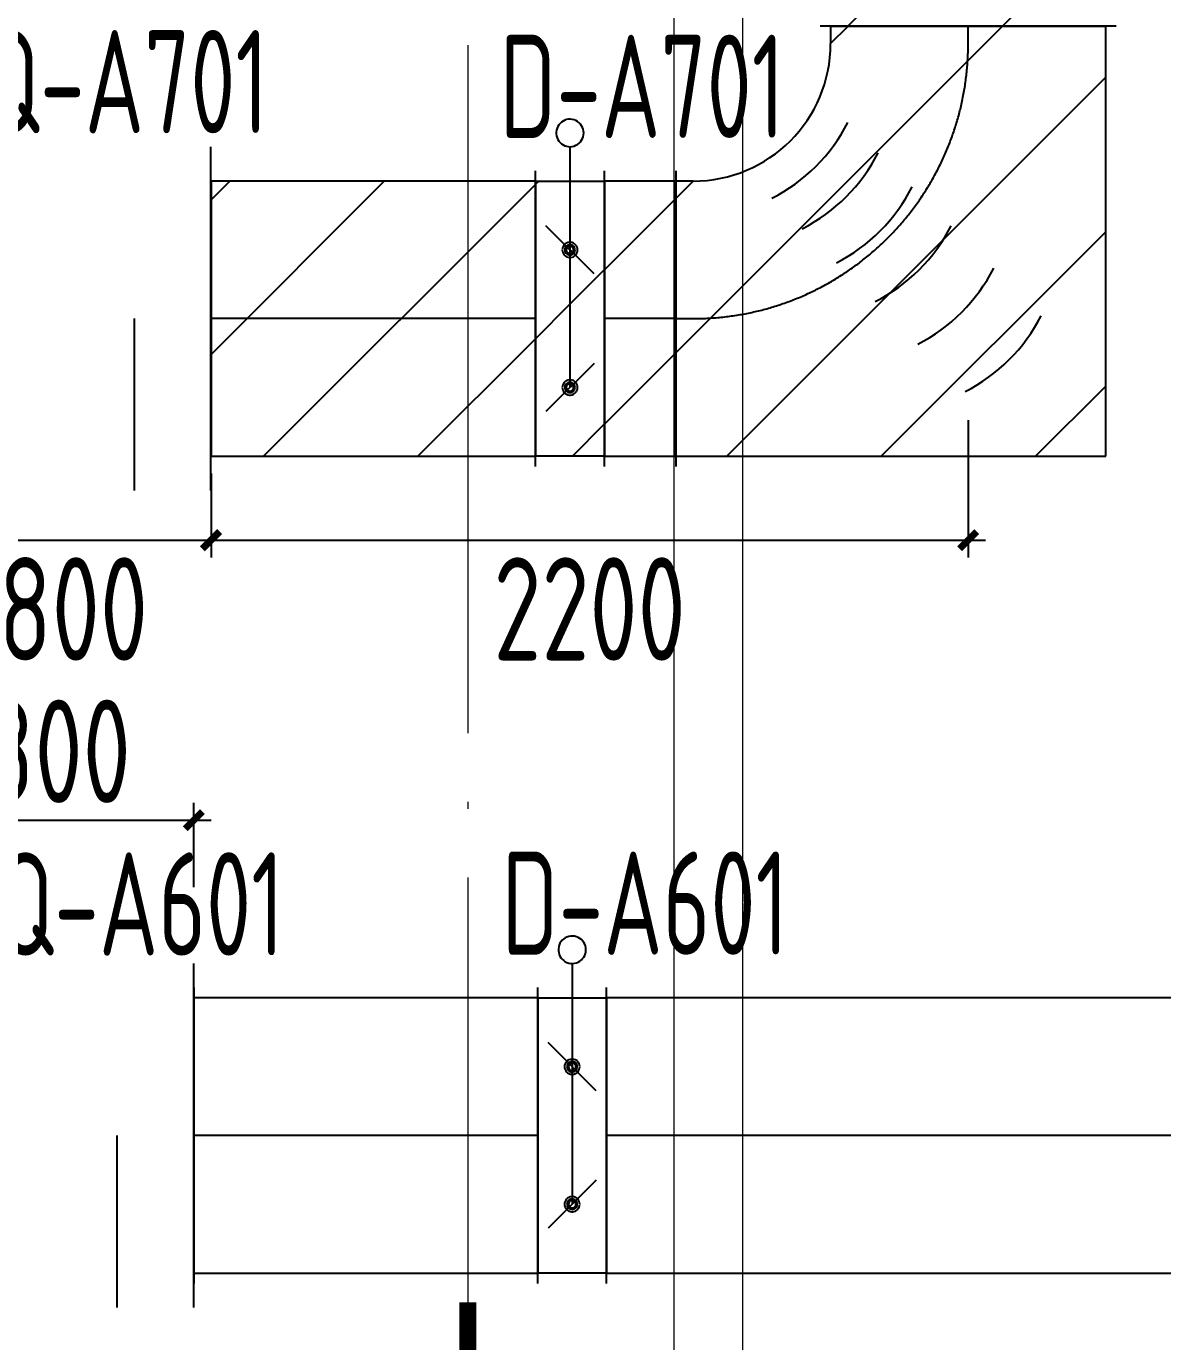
# Model space of a CAD drawing. Extents: x 13114849 to 13479250, y 160225 to 278773.
# Drawn here: x 13255114 to 13258418, y 198810 to 202635 of the extents above; entities that cross this region are included whole.
import ezdxf

# ---------------------------------------------------------------- set-up
doc = ezdxf.new("R2010")
doc.units = 0
doc.header["$LTSCALE"] = 1000
doc.header["$MEASUREMENT"] = 0
doc.linetypes.add('CENTER2', pattern=[28.575, 19.05, -3.175, 3.175, -3.175])
doc.linetypes.add('DOTE', pattern=[2.42, 2, -0.2, 0.02, -0.2])
for name, color, linetype in [('DIM_SYMB', 3, 'Continuous'), ('DUCT-X-S中心线', 5, 'CENTER2'), ('DUCT-X-S标注', 7, 'Continuous'), ('DUCT-X-S法兰', 4, 'Continuous'), ('DUCT-X-S管', 3, 'Continuous'), ('DUCT-X-S管端线', 4, 'Continuous'), ('DUCT-X-S阀门', 7, 'Continuous')]:
    doc.layers.add(name, color=color, linetype=linetype)
doc.layers.add('建筑底图', color=8, linetype='Continuous', lineweight=13)
doc.styles.add('67', font='gbenor.shx', dxfattribs={"width": 0.7, "bigfont": 'hztxt.shx'})
doc.styles.add('du', font='gbenor.shx', dxfattribs={"width": 0.8, "bigfont": 'hztxt.shx'})
doc.dimstyles.new('67', dxfattribs={"dimscale": 100, "dimtxt": 3, "dimasz": 0.5, "dimexe": 0.5, "dimexo": 2, "dimgap": 0.5, "dimtad": 2, "dimdec": 0, "dimrnd": 5, "dimzin": 0, "dimdsep": 46, "dimtxsty": 'du', "dimblk": 'ARCHTICK', "dimcen": 0, "dimdle": 0.5, "dimclrd": 256, "dimclre": 256, "dimclrt": 256, "dimazin": 0, "dimtfac": 1, "dimtdec": 0, "dimtix": 1, "dimtmove": 2, "dimatfit": 3, "dimfxl": 1, "dimtolj": 1, "dimtzin": 0, "dimlwd": -1, "dimlwe": -1, "dimarcsym": 0})

# ---------------------------------------------------------------- blocks, each defined once
blk = doc.blocks.new('_ArchTick')
at = {"color": 0, "linetype": 'ByBlock', "const_width": 0.4}
blk.add_lwpolyline([(-0.5, -0.5), (0.5, 0.5)], dxfattribs=at)
blk = doc.blocks.new('*D157')
at = {"layer": 'DUCT-X-S标注', "transparency": 16777216}
for p, q in [((13257852.4, 201489.6), (13257852.4, 201090.3)), ((13255650.6, 201334.6), (13255650.6, 201090.3)), ((13255600.6, 201140.3), (13257902.4, 201140.3))]:
    blk.add_line(p, q, dxfattribs=at)
at = {"layer": 'DUCT-X-S标注', "transparency": 16777216, "xscale": 50, "yscale": 50, "zscale": 50, "rotation": 180}
blk.add_blockref('_ArchTick', (13255650.6, 201140.3), dxfattribs=at)
at = {"layer": 'DUCT-X-S标注', "transparency": 16777216, "xscale": 50, "yscale": 50, "zscale": 50}
blk.add_blockref('_ArchTick', (13257852.4, 201140.3), dxfattribs=at)
at = {"layer": 'DUCT-X-S标注', "transparency": 16777216, "insert": (13256751.5, 200940.3), "char_height": 300, "attachment_point": 5, "style": 'du'}
blk.add_mtext('\\A1;2200', dxfattribs=at)
blk = doc.blocks.new('*D154')
at = {"layer": 'DUCT-X-S标注', "transparency": 16777216}
for p, q in [((13254800.3, 200131.6), (13254800.3, 200376.4)), ((13255600.6, 200131.6), (13255600.6, 200376.4)), ((13254750.3, 200326.4), (13255650.6, 200326.4))]:
    blk.add_line(p, q, dxfattribs=at)
at = {"layer": 'DUCT-X-S标注', "transparency": 16777216, "xscale": 50, "yscale": 50, "zscale": 50, "rotation": 180}
blk.add_blockref('_ArchTick', (13254800.3, 200326.4), dxfattribs=at)
at = {"layer": 'DUCT-X-S标注', "transparency": 16777216, "xscale": 50, "yscale": 50, "zscale": 50}
blk.add_blockref('_ArchTick', (13255600.6, 200326.4), dxfattribs=at)
at = {"layer": 'DUCT-X-S标注', "transparency": 16777216, "insert": (13255200.4, 200526.4), "char_height": 300, "attachment_point": 5, "style": 'du'}
blk.add_mtext('\\A1;800', dxfattribs=at)
blk = doc.blocks.new('*D132')
at = {"layer": 'DUCT-X-S标注', "transparency": 16777216}
for p, q in [((13254850.2, 201334.6), (13254850.2, 201090.3)), ((13255650.6, 201334.6), (13255650.6, 201090.3)), ((13254800.2, 201140.3), (13255700.6, 201140.3))]:
    blk.add_line(p, q, dxfattribs=at)
at = {"layer": 'DUCT-X-S标注', "transparency": 16777216, "xscale": 50, "yscale": 50, "zscale": 50, "rotation": 180}
blk.add_blockref('_ArchTick', (13254850.2, 201140.3), dxfattribs=at)
at = {"layer": 'DUCT-X-S标注', "transparency": 16777216, "xscale": 50, "yscale": 50, "zscale": 50}
blk.add_blockref('_ArchTick', (13255650.6, 201140.3), dxfattribs=at)
at = {"layer": 'DUCT-X-S标注', "transparency": 16777216, "insert": (13255250.4, 200940.3), "char_height": 300, "attachment_point": 5, "style": 'du'}
blk.add_mtext('\\A1;800', dxfattribs=at)

msp = doc.modelspace()

# ---------------------------------------------------------------- hatches: boundary and pattern name
at = {"layer": 'DUCT-X-S管'}
h = msp.add_hatch(dxfattribs=at)
h.set_pattern_fill('ANSI31', color=8, scale=200)
h.set_pattern_definition([(45, (0, 0), (-224.506403, 224.506403), [])])
h.paths.add_polyline_path([(13249447.6, 209819.5), (13249247.6, 209819.5), (13249247.6, 209019.5), (13249447.6, 209019.5)])
h.paths.add_polyline_path([(13251249.3, 209419.5), (13249447.8, 209419.5), (13249447.8, 209019.5), (13251249.3, 209019.5)])
h.paths.add_polyline_path([(13251249.3, 209819.5), (13249447.8, 209819.5), (13249447.8, 209419.5), (13251249.3, 209419.5)])
h.paths.add_polyline_path([(13251249.5, 209819.5), (13251249.5, 209419.5), (13252049.5, 209419.5)], flags=17)
h.paths.add_polyline_path([(13252049.5, 209419.5), (13251249.5, 209419.5), (13251249.5, 209019.5)])
h.paths.add_polyline_path([(13252049.5, 209819.5), (13251249.5, 209819.5), (13252049.5, 209419.5)], flags=17)
h.paths.add_polyline_path([(13252049.5, 209419.5), (13251249.5, 209019.5), (13252049.5, 209019.5)])
h.paths.add_polyline_path([(13249247.4, 209819.5), (13248747.4, 209819.5), (13248747.4, 209419.5), (13249247.4, 209419.5)])
h.paths.add_polyline_path([(13249247.4, 209419.5), (13248747.4, 209419.5), (13248747.4, 209019.5), (13249247.4, 209019.5)])
h.paths.add_polyline_path([(13249247.4, 208619.5), (13248747.4, 208619.5), (13248747.4, 208219.5), (13249247.4, 208219.5)])
h.paths.add_polyline_path([(13249247.4, 208219.5), (13248747.4, 208219.5), (13248747.4, 207819.5), (13249247.4, 207819.5)])
h.paths.add_polyline_path([(13251198.6, 208619.5), (13249447.8, 208619.5), (13249447.8, 208219.5), (13251198.6, 208219.5)])
h.paths.add_polyline_path([(13249447.6, 208619.5), (13249247.6, 208619.5), (13249247.6, 207819.5), (13249447.6, 207819.5)])
h.paths.add_polyline_path([(13251198.6, 208219.5), (13249447.8, 208219.5), (13249447.8, 207819.5), (13251198.6, 207819.5)])
h.paths.add_polyline_path([(13251198.8, 208619.5), (13251198.8, 208219.5), (13251998.8, 208219.5)])
h.paths.add_polyline_path([(13251998.8, 208219.5), (13251198.8, 208219.5), (13251198.8, 207819.5)], flags=17)
h.paths.add_polyline_path([(13251998.8, 208219.5), (13251198.8, 207819.5), (13251998.8, 207819.5)], flags=17)
h.paths.add_polyline_path([(13251998.8, 208619.5), (13251198.8, 208619.5), (13251998.8, 208219.5)])
h.paths.add_polyline_path([(13252850.3, 209419.5), (13252850.3, 209019.5), (13253650.3, 209019.5)], flags=17)
h.paths.add_polyline_path([(13253650.3, 209819.5), (13252850.3, 209819.5), (13252850.3, 209419.5)])
h.paths.add_polyline_path([(13253650.3, 209819.5), (13252850.3, 209419.5), (13253650.3, 209419.5)])
h.paths.add_polyline_path([(13253650.3, 209419.5), (13252850.3, 209419.5), (13253650.3, 209019.5)], flags=17)
h.paths.add_polyline_path([(13256072.3, 209419.5), (13253650.5, 209419.5), (13253650.5, 209019.5), (13256072.3, 209019.5)])
h.paths.add_polyline_path([(13256072.3, 209819.5), (13253650.5, 209819.5), (13253650.5, 209419.5), (13256072.3, 209419.5)])
h.paths.add_polyline_path([(13256072.3, 208619.5), (13253599.8, 208619.5), (13253599.8, 208219.5), (13256072.3, 208219.5)])
h.paths.add_polyline_path([(13256072.3, 208219.5), (13253599.8, 208219.5), (13253599.8, 207819.5), (13256072.3, 207819.5)])
h.paths.add_polyline_path([(13253599.6, 208619.5), (13252799.6, 208219.5), (13253599.6, 208219.5)], flags=17)
h.paths.add_polyline_path([(13253599.6, 208219.5), (13252799.6, 208219.5), (13253599.6, 207819.5)])
h.paths.add_polyline_path([(13252799.6, 208219.5), (13252799.6, 207819.5), (13253599.6, 207819.5)])
h.paths.add_polyline_path([(13253599.6, 208619.5), (13252799.6, 208619.5), (13252799.6, 208219.5)], flags=17)
h.paths.add_polyline_path([(13256272.5, 208619.5), (13256072.5, 208619.5), (13256072.5, 207819.5), (13256272.5, 207819.5)])
h.paths.add_polyline_path([(13256772.8, 208619.5), (13256272.7, 208619.5), (13256272.7, 208219.5), (13256772.8, 208219.5)])
h.paths.add_polyline_path([(13256772.8, 208219.5), (13256272.7, 208219.5), (13256272.7, 207819.5), (13256772.8, 207819.5)])
h.paths.add_polyline_path([(13256773.7, 209419.5), (13256272.7, 209419.5), (13256272.7, 209019.5), (13256773.7, 209019.5)])
h.paths.add_polyline_path([(13256272.5, 209819.5), (13256072.5, 209819.5), (13256072.5, 209019.5), (13256272.5, 209019.5)])
h.paths.add_polyline_path([(13256773.7, 209819.5), (13256272.7, 209819.5), (13256272.7, 209419.5), (13256773.7, 209419.5)])
h.paths.add_polyline_path([(13259710, 209819.5), (13259397.2, 209819.5), (13259397.2, 209419.5), (13259710, 209419.5)])
h.paths.add_polyline_path([(13259810.2, 209642), (13259810.2, 209819.5), (13259710.2, 209819.5), (13259710.2, 209019.5), (13259910.2, 209019.5), (13259910.2, 209819.5), (13259810.2, 209819.5)])
h.paths.add_polyline_path([(13260223.1, 209819.5), (13259910.4, 209819.5), (13259910.4, 209419.5), (13260223.1, 209419.5)])
h.paths.add_polyline_path([(13259710, 209419.5), (13259397.2, 209419.5), (13259397.2, 209019.5), (13259710, 209019.5)])
h.paths.add_polyline_path([(13260223.1, 209419.5), (13259910.4, 209419.5), (13259910.4, 209019.5), (13260223.1, 209019.5)])
h.paths.add_polyline_path([(13260423.3, 209819.5), (13260223.3, 209819.5), (13260223.3, 209019.5), (13260423.3, 209019.5)])
h.paths.add_polyline_path([(13260702.2, 209819.5), (13260423.5, 209819.5), (13260423.5, 209419.5), (13260702.2, 209419.5)])
h.paths.add_polyline_path([(13260702.2, 209419.5), (13260423.5, 209419.5), (13260423.5, 209019.5), (13260702.2, 209019.5)])
h.paths.add_polyline_path([(13261272.4, 209939.5), (13261272.4, 209989.5), (13260872.4, 209989.5), (13260872.4, 209939.5, -0.414214), (13260752.4, 209819.5), (13260702.4, 209819.5), (13260702.4, 209419.5), (13260752.4, 209419.5, 0.414214)], flags=17)
h.paths.add_polyline_path([(13261672.4, 209989.5), (13261272.4, 209989.5), (13261272.4, 209939.5, -0.414214), (13260752.4, 209419.5), (13260702.4, 209419.5), (13260702.4, 209019.5), (13261672.4, 209019.5)])
h.paths.add_polyline_path([(13261272.4, 212034.1), (13260872.4, 212034.1), (13260872.4, 209989.7), (13261272.4, 209989.7)])
h.paths.add_polyline_path([(13261672.4, 212034.1), (13261272.4, 212034.1), (13261272.4, 209989.7), (13261672.4, 209989.7)])
h.paths.add_polyline_path([(13261272.4, 214612.7), (13260872.4, 214612.7), (13260872.4, 212234.5), (13261272.4, 212234.5)])
h.paths.add_polyline_path([(13261672.4, 214612.7), (13261272.4, 214612.7), (13261272.4, 212234.5), (13261672.4, 212234.5)])
h.paths.add_polyline_path([(13261672.4, 212234.3), (13260872.4, 212234.3), (13260872.4, 212034.3), (13261672.4, 212034.3)])
h.paths.add_polyline_path([(13261572.4, 215112.9), (13260772.4, 215112.9), (13260872.4, 214612.9), (13261272.4, 214612.9)])
h.paths.add_polyline_path([(13262372.4, 215112.9), (13261572.4, 215112.9), (13261272.4, 214612.9), (13261672.4, 214612.9)])
h.paths.add_polyline_path([(13262372.4, 215332.6), (13261572.4, 215332.6), (13261572.4, 215113.1), (13262372.4, 215113.1)])
h.paths.add_polyline_path([(13262372.4, 215532.8), (13260772.4, 215532.8), (13260772.4, 215332.8), (13262372.4, 215332.8)])
h.paths.add_polyline_path([(13261572.4, 215784.5), (13260772.4, 215784.5), (13260772.4, 215533), (13261572.4, 215533)])
h.paths.add_polyline_path([(13261572.4, 215332.6), (13260772.4, 215332.6), (13260772.4, 215113.1), (13261572.4, 215113.1)])
h.paths.add_polyline_path([(13262372.4, 215784.5), (13261572.4, 215784.5), (13261572.4, 215533), (13262372.4, 215533)])
h.paths.add_polyline_path([(13259910.2, 208619.5), (13259810.2, 208619.5), (13259810.2, 208442), (13259820.4, 208440), (13259829.7, 208431.6), (13259833.1, 208419.5), (13259830.8, 208411.5), (13259827.1, 208404.1), (13259820, 208399.7), (13259810.2, 208395.9), (13259810.2, 208397.1), (13259799.9, 208399), (13259790.7, 208407.4), (13259787.2, 208419.5), (13259790.7, 208431.6), (13259799.9, 208440), (13259810.2, 208442), (13259810.2, 208619.5), (13259710.2, 208619.5), (13259710.2, 207819.5), (13259910.2, 207819.5)])
h.paths.add_polyline_path([(13260222.2, 208219.5), (13259910.4, 208219.5), (13259910.4, 207819.5), (13260222.2, 207819.5)])
h.paths.add_polyline_path([(13259710, 208619.5), (13259396.3, 208619.5), (13259396.3, 208219.5), (13259710, 208219.5)])
h.paths.add_polyline_path([(13259710, 208219.5), (13259396.3, 208219.5), (13259396.3, 207819.5), (13259710, 207819.5)])
h.paths.add_polyline_path([(13260422.4, 208619.5), (13260222.4, 208619.5), (13260222.4, 207819.5), (13260422.4, 207819.5)])
h.paths.add_polyline_path([(13260222.2, 208619.5), (13259910.4, 208619.5), (13259910.4, 208219.5), (13260222.2, 208219.5)])
h.paths.add_polyline_path([(13260702.2, 208619.5), (13260422.6, 208619.5), (13260422.6, 208219.5), (13260702.2, 208219.5)])
h.paths.add_polyline_path([(13260702.2, 208219.5), (13260422.6, 208219.5), (13260422.6, 207819.5), (13260702.2, 207819.5)])
h.paths.add_polyline_path([(13261672.4, 208619.5), (13260702.4, 208619.5), (13260702.4, 208219.5), (13260752.4, 208219.5, -0.414214), (13261272.4, 207699.5), (13261272.4, 207649.5), (13261672.4, 207649.5)])
h.paths.add_polyline_path([(13260752.4, 208219.5), (13260702.4, 208219.5), (13260702.4, 207819.5), (13260752.4, 207819.5, -0.414214), (13260872.4, 207699.5), (13260872.4, 207649.5), (13261272.4, 207649.5), (13261272.4, 207699.5, 0.414214)], flags=17)
h.paths.add_polyline_path([(13261272.4, 207649.3), (13260872.4, 207649.3), (13260872.4, 206829.7), (13261272.4, 206829.7)])
h.paths.add_polyline_path([(13261672.4, 207649.3), (13261272.4, 207649.3), (13261272.4, 206829.7), (13261672.4, 206829.7)])
h.paths.add_polyline_path([(13261272.4, 206629.3), (13260872.4, 206629.3), (13260872.4, 199597.2), (13261272.4, 199597.2)])
h.paths.add_polyline_path([(13261672.4, 206629.3), (13261272.4, 206629.3), (13261272.4, 199597.2), (13261672.4, 199597.2)])
h.paths.add_polyline_path([(13261672.4, 206829.5), (13260872.4, 206829.5), (13260872.4, 206629.5), (13261672.4, 206629.5)])
h.paths.add_polyline_path([(13298012.2, 197010), (13296334.1, 197010), (13296334.1, 196610), (13298012.2, 196610)])
h.paths.add_polyline_path([(13298012.2, 196610), (13296334.1, 196610), (13296334.1, 196210), (13298012.2, 196210)])
h.paths.add_polyline_path([(13298062.4, 196610), (13298012.4, 196610), (13298012.4, 196210), (13298062.4, 196210, -0.414214), (13298222.4, 196050), (13298222.4, 196000), (13298622.4, 196000), (13298622.4, 196050, 0.414214)], flags=17)
h.paths.add_polyline_path([(13299022.4, 197010), (13298012.4, 197010), (13298012.4, 196610), (13298062.4, 196610, -0.414214), (13298622.4, 196050), (13298622.4, 196000), (13299022.4, 196000)])
h.paths.add_polyline_path([(13298622.4, 195999.8), (13298222.4, 195999.8), (13298222.4, 195899.5), (13298622.4, 195899.5)])
h.paths.add_polyline_path([(13299022.4, 195999.8), (13298622.4, 195999.8), (13298622.4, 195899.5), (13299022.4, 195899.5)])
h.paths.add_polyline_path([(13298622.4, 195899.3), (13298222.4, 195899.3), (13297822.4, 195399.3), (13298622.4, 195399.3)])
h.paths.add_polyline_path([(13299022.4, 195899.3), (13298622.4, 195899.3), (13298622.4, 195399.3), (13299422.4, 195399.3)])
h.paths.add_polyline_path([(13299422.4, 195309.7), (13297822.4, 195309.7), (13297822.4, 195109.7), (13299422.4, 195109.7)])
h.paths.add_polyline_path([(13299422.4, 195399.1), (13298622.4, 195399.1), (13298622.4, 195309.9), (13299422.4, 195309.9)])
h.paths.add_polyline_path([(13298622.4, 195399.1), (13297822.4, 195399.1), (13297822.4, 195309.9), (13298622.4, 195309.9)])
h.paths.add_polyline_path([(13298622.4, 195109.5), (13297822.4, 195109.5), (13297822.4, 194859.5), (13298622.4, 194859.5)])
h.paths.add_polyline_path([(13299422.4, 195109.5), (13298622.4, 195109.5), (13298622.4, 194859.5), (13299422.4, 194859.5)])
h = msp.add_hatch(dxfattribs=at)
h.set_pattern_fill('ANSI31', color=8, scale=200)
h.set_pattern_definition([(45, (8e-06, -86929.15), (-224.506403, 224.506403), [])])
h.paths.add_polyline_path([(13258252.4, 212378), (13257852.4, 212378), (13257852.4, 206829.7), (13258252.4, 206829.7)])
h.paths.add_polyline_path([(13257852.4, 212378), (13257452.4, 212378), (13257452.4, 206829.7), (13257852.4, 206829.7)])
h.paths.add_polyline_path([(13258252.4, 206629.3), (13257852.4, 206629.3), (13257852.4, 202634.7), (13258252.4, 202634.7)])
h.paths.add_polyline_path([(13257852.4, 206629.3), (13257452.4, 206629.3), (13257452.4, 202634.7), (13257852.4, 202634.7)])
h.paths.add_polyline_path([(13258252.4, 202634.5), (13257852.4, 202634.5), (13257852.4, 202584.5, -0.414214), (13257052.4, 201784.5), (13257002.4, 201784.5), (13257002.4, 201384.5), (13258252.4, 201384.5)])
h.paths.add_polyline_path([(13257852.4, 202584.5), (13257852.4, 202634.5), (13257452.4, 202634.5), (13257452.4, 202584.5, -0.414214), (13257052.4, 202184.5), (13257002.4, 202184.5), (13257002.4, 201784.5), (13257052.4, 201784.5, 0.414214)])
h.paths.add_polyline_path([(13257002.2, 202184.5), (13256794.5, 202184.5), (13256794.5, 201784.5), (13257002.2, 201784.5)])
h.paths.add_polyline_path([(13257002.2, 201784.5), (13256794.5, 201784.5), (13256794.5, 201384.5), (13257002.2, 201384.5)])
h.paths.add_polyline_path([(13256794.3, 202184.5), (13256694.3, 202184.5), (13256694.3, 202006.6), (13256696.3, 202006.6), (13256700.4, 202005.8), (13256704.2, 202004.3), (13256707.7, 202002.2), (13256710.7, 201999.4), (13256713.1, 201996.2), (13256715, 201992.5), (13256716.1, 201988.6), (13256716.5, 201984.5), (13256716.1, 201980.4), (13256715, 201976.5), (13256713.1, 201972.8), (13256710.1, 201968.8), (13256709.9, 201968.9), (13256707.7, 201966.8), (13256704.2, 201964.7), (13256700.4, 201963.2), (13256694.3, 201962.1), (13256694.3, 201606.6), (13256696.3, 201606.6), (13256700.4, 201605.8), (13256704.2, 201604.3), (13256707.7, 201602.2), (13256709.9, 201600.1), (13256710.1, 201600.3), (13256713.1, 201596.2), (13256715, 201592.5), (13256716.1, 201588.6), (13256716.5, 201584.5), (13256716.1, 201580.4), (13256715, 201576.5), (13256713.1, 201572.8), (13256710.7, 201569.6), (13256707.7, 201566.8), (13256704.2, 201564.7), (13256700.4, 201563.2), (13256696.3, 201562.5), (13256692.3, 201562.5), (13256688.2, 201563.2), (13256684.4, 201564.7), (13256680.9, 201566.8), (13256678.7, 201568.9), (13256678.5, 201568.8), (13256675.5, 201572.8), (13256673.6, 201576.5), (13256672.5, 201580.4), (13256672.1, 201584.5), (13256672.5, 201588.6), (13256673.6, 201592.5), (13256675.5, 201596.2), (13256677.9, 201599.4), (13256680.9, 201602.2), (13256684.4, 201604.3), (13256688.2, 201605.8), (13256694.3, 201607), (13256694.3, 201962.5), (13256692.3, 201962.5), (13256688.2, 201963.2), (13256684.4, 201964.7), (13256680.9, 201966.8), (13256677.9, 201969.6), (13256675.5, 201972.8), (13256673.6, 201976.5), (13256672.5, 201980.4), (13256672.1, 201984.5), (13256672.5, 201988.6), (13256673.6, 201992.5), (13256675.5, 201996.2), (13256678.5, 202000.3), (13256678.7, 202000.1), (13256680.9, 202002.2), (13256684.4, 202004.3), (13256688.2, 202005.8), (13256694.3, 202007), (13256694.3, 202184.5), (13256594.3, 202184.5), (13256594.3, 201384.5), (13256794.3, 201384.5)])
h.paths.add_polyline_path([(13256594.1, 202184.5), (13255650.6, 202184.5), (13255650.6, 201784.5), (13256594.1, 201784.5)])
h.paths.add_polyline_path([(13256594.1, 201784.5), (13255650.6, 201784.5), (13255650.6, 201384.5), (13256594.1, 201384.5)])

# ---------------------------------------------------------------- linework, layer by layer
at = {"layer": 'DIM_SYMB', "const_width": 50}
msp.add_lwpolyline([(13256397.4, 198924.2), (13256397.4, 198010.1), (13255797.4, 198010.1)], dxfattribs=at)
at = {"layer": 'DUCT-X-S中心线'}
for p, q in [((13257852.4, 202584.5), (13257852.4, 202634.5)), ((13256594.1, 201784.5), (13255650.6, 201784.5)), ((13257002.2, 201784.5), (13256794.5, 201784.5)), ((13257002.4, 201784.5), (13257052.4, 201784.5)), ((13256600.5, 199409.2), (13255600.6, 199409.2)), ((13259320.6, 199409.2), (13256800.9, 199409.2))]:
    msp.add_line(p, q, dxfattribs=at)
msp.add_arc((13257052.4, 202584.5), 800, 270, 0, dxfattribs=at)
at = {"layer": 'DUCT-X-S法兰'}
for p, q in [((13258282.4, 202634.6), (13257422.4, 202634.6)), ((13255650.5, 201354.5), (13255650.5, 202214.5)), ((13256594.2, 201354.5), (13256594.2, 202214.5)), ((13256794.4, 201354.5), (13256794.4, 202214.5)), ((13257002.3, 202214.5), (13257002.3, 201354.5)), ((13255600.5, 199839.2), (13255600.5, 198979.2)), ((13256600.6, 198979.2), (13256600.6, 199839.2)), ((13256800.8, 198979.2), (13256800.8, 199839.2))]:
    msp.add_line(p, q, dxfattribs=at)
at = {"layer": 'DUCT-X-S管'}
for p, q in [((13257452.4, 202634.5), (13257452.4, 202584.5)), ((13258252.4, 201384.5), (13258252.4, 202634.5)), ((13255650.6, 202184.5), (13255650.6, 201384.5)), ((13256594.1, 202184.5), (13255650.6, 202184.5)), ((13256594.1, 201384.5), (13256594.1, 202184.5)), ((13256594.3, 202184.5), (13256794.3, 202184.5)), ((13256794.5, 202184.5), (13256794.5, 201384.5)), ((13257002.2, 202184.5), (13256794.5, 202184.5)), ((13257002.2, 201384.5), (13257002.2, 202184.5)), ((13257052.4, 202184.5), (13257002.4, 202184.5)), ((13255650.6, 201384.5), (13256594.1, 201384.5)), ((13256794.3, 201384.5), (13256594.3, 201384.5)), ((13256794.5, 201384.5), (13257002.2, 201384.5)), ((13257002.4, 201384.5), (13258252.4, 201384.5)), ((13255600.6, 199809.2), (13255600.6, 199009.2)), ((13256600.5, 199809.2), (13255600.6, 199809.2)), ((13256600.5, 199009.2), (13256600.5, 199809.2)), ((13256600.7, 199809.2), (13256800.7, 199809.2)), ((13256800.9, 199809.2), (13256800.9, 199009.2)), ((13259320.6, 199809.2), (13256800.9, 199809.2)), ((13255600.6, 199009.2), (13256600.5, 199009.2)), ((13256800.7, 199009.2), (13256600.7, 199009.2)), ((13256800.9, 199009.2), (13259320.6, 199009.2))]:
    msp.add_line(p, q, dxfattribs=at)
msp.add_arc((13257052.4, 202584.5), 400, 270, 0, dxfattribs=at)
at = {"layer": 'DUCT-X-S管端线'}
for p, q in [((13258252.4, 202634.5), (13257452.4, 202634.5)), ((13255650.4, 202184.5), (13255650.4, 201384.5)), ((13256594.3, 202184.5), (13256594.3, 201384.5)), ((13256794.3, 202184.5), (13256794.3, 201384.5)), ((13257002.4, 202184.5), (13257002.4, 201384.5)), ((13255600.4, 199809.2), (13255600.4, 199009.2)), ((13256600.7, 199809.2), (13256600.7, 199009.2)), ((13256800.7, 199809.2), (13256800.7, 199009.2))]:
    msp.add_line(p, q, dxfattribs=at)
for centre in [(13257052.4, 202584.5), (13257140.8, 202496.1), (13257239.7, 202397.1), (13257352.9, 202284), (13257476.6, 202160.3), (13257614.5, 202022.4)]:
    msp.add_arc(centre, 505, 297, 333, dxfattribs=at)
at = {"layer": 'DUCT-X-S阀门'}
for p, q in [((13256665.5, 202352.3), (13256661.9, 202348)), ((13256669.7, 202356), (13256665.5, 202352.3)), ((13256674.3, 202359.2), (13256669.7, 202356)), ((13256679.3, 202361.6), (13256674.3, 202359.2)), ((13256684.6, 202363.3), (13256679.3, 202361.6)), ((13256690.1, 202364.3), (13256684.6, 202363.3)), ((13256695.7, 202364.5), (13256690.1, 202364.3)), ((13256701.2, 202363.9), (13256695.7, 202364.5)), ((13256706.7, 202362.6), (13256701.2, 202363.9)), ((13256711.8, 202360.5), (13256706.7, 202362.6)), ((13256716.7, 202357.7), (13256711.8, 202360.5)), ((13256721.1, 202354.2), (13256716.7, 202357.7)), ((13256724.9, 202350.2), (13256721.1, 202354.2)), ((13256728.2, 202345.7), (13256724.9, 202350.2)), ((13256655.2, 202332.8), (13256654.4, 202327.3)), ((13256654.4, 202327.3), (13256654.4, 202321.7)), ((13256654.4, 202321.7), (13256655.2, 202316.2)), ((13256656.7, 202338.2), (13256655.2, 202332.8)), ((13256655.2, 202316.2), (13256656.7, 202310.8)), ((13256659, 202343.3), (13256656.7, 202338.2)), ((13256661.9, 202348), (13256659, 202343.3)), ((13256730.8, 202340.8), (13256728.2, 202345.7)), ((13256732.8, 202335.5), (13256730.8, 202340.8)), ((13256730.8, 202308.2), (13256732.8, 202313.5)), ((13256733.9, 202330.1), (13256732.8, 202335.5)), ((13256732.8, 202313.5), (13256733.9, 202318.9)), ((13256734.3, 202324.5), (13256733.9, 202330.1)), ((13256733.9, 202318.9), (13256734.3, 202324.5)), ((13255650.4, 201284.5), (13255650.4, 202284.5)), ((13256656.7, 202310.8), (13256659, 202305.7)), ((13256659, 202305.7), (13256661.9, 202301)), ((13256661.9, 202301), (13256665.5, 202296.7)), ((13256665.5, 202296.7), (13256669.7, 202293)), ((13256669.7, 202293), (13256674.3, 202289.9)), ((13256674.3, 202289.9), (13256679.3, 202287.4)), ((13256679.3, 202287.4), (13256684.6, 202285.7)), ((13256684.6, 202285.7), (13256690.1, 202284.7)), ((13256690.1, 202284.7), (13256695.7, 202284.5)), ((13256694.3, 202284.5), (13256694.3, 202184.5)), ((13256695.7, 202284.5), (13256701.2, 202285.1)), ((13256701.2, 202285.1), (13256706.7, 202286.5)), ((13256706.7, 202286.5), (13256711.8, 202288.6)), ((13256711.8, 202288.6), (13256716.7, 202291.4)), ((13256716.7, 202291.4), (13256721.1, 202294.8)), ((13256721.1, 202294.8), (13256724.9, 202298.8)), ((13256724.9, 202298.8), (13256728.2, 202303.3)), ((13256728.2, 202303.3), (13256730.8, 202308.2)), ((13256694.3, 202184.5), (13256694.3, 201784.5)), ((13256764.3, 201914.5), (13256624.3, 202054.5)), ((13256688.2, 202005.8), (13256684.4, 202004.3)), ((13256692.3, 202006.6), (13256688.2, 202005.8)), ((13256696.3, 202006.6), (13256692.3, 202006.6)), ((13256700.4, 202005.8), (13256696.3, 202006.6)), ((13256704.2, 202004.3), (13256700.4, 202005.8)), ((13256672.5, 201988.6), (13256672.1, 201984.5)), ((13256672.1, 201984.5), (13256672.5, 201980.4)), ((13256673.6, 201992.5), (13256672.5, 201988.6)), ((13256672.5, 201980.4), (13256673.6, 201976.5)), ((13256675.5, 201996.2), (13256673.6, 201992.5)), ((13256673.6, 201976.5), (13256675.5, 201972.8)), ((13256677.9, 201999.4), (13256675.5, 201996.2)), ((13256675.5, 201972.8), (13256677.9, 201969.6)), ((13256680.9, 202002.2), (13256677.9, 201999.4)), ((13256677.9, 201969.6), (13256680.9, 201966.8)), ((13256679.7, 201987.9), (13256679.3, 201984.5)), ((13256679.3, 201984.5), (13256679.7, 201981.2)), ((13256680.8, 201991), (13256679.7, 201987.9)), ((13256679.7, 201981.2), (13256680.8, 201978)), ((13256682.6, 201993.9), (13256680.8, 201991)), ((13256680.8, 201978), (13256682.6, 201975.2)), ((13256684.4, 202004.3), (13256680.9, 202002.2)), ((13256684.9, 201996.2), (13256682.6, 201993.9)), ((13256682.6, 201975.2), (13256684.9, 201972.8)), ((13256684.5, 201988.8), (13256683.7, 201986)), ((13256683.7, 201986), (13256683.7, 201983.1)), ((13256683.7, 201983.1), (13256684.5, 201980.2)), ((13256686, 201991.3), (13256684.5, 201988.8)), ((13256684.5, 201980.2), (13256686, 201977.7)), ((13256687.8, 201998), (13256684.9, 201996.2)), ((13256684.9, 201972.8), (13256687.8, 201971)), ((13256688.1, 201993.3), (13256686, 201991.3)), ((13256686, 201977.7), (13256688.1, 201975.7)), ((13256691, 201999.1), (13256687.8, 201998)), ((13256687.8, 201971), (13256691, 201969.9)), ((13256690.7, 201994.6), (13256688.1, 201993.3)), ((13256688.1, 201975.7), (13256690.7, 201974.4)), ((13256693.6, 201995.2), (13256690.7, 201994.6)), ((13256690.7, 201974.4), (13256693.6, 201973.8)), ((13256694.3, 201999.5), (13256691, 201999.1)), ((13256691, 201969.9), (13256694.3, 201969.5)), ((13256696.5, 201995), (13256693.6, 201995.2)), ((13256693.6, 201973.8), (13256696.5, 201974)), ((13256697.6, 201999.1), (13256694.3, 201999.5)), ((13256694.3, 201984.5), (13256694.3, 201584.5)), ((13256694.3, 201969.5), (13256697.6, 201969.9)), ((13256699.2, 201994), (13256696.5, 201995)), ((13256696.5, 201974), (13256699.2, 201975)), ((13256700.8, 201998), (13256697.6, 201999.1)), ((13256697.6, 201969.9), (13256700.8, 201971)), ((13256701.6, 201992.4), (13256699.2, 201994)), ((13256699.2, 201975), (13256701.6, 201976.7)), ((13256703.7, 201996.2), (13256700.8, 201998)), ((13256700.8, 201971), (13256703.7, 201972.8)), ((13256703.5, 201990.1), (13256701.6, 201992.4)), ((13256701.6, 201976.7), (13256703.5, 201978.9)), ((13256704.6, 201987.4), (13256703.5, 201990.1)), ((13256703.5, 201978.9), (13256704.6, 201981.6)), ((13256706, 201993.9), (13256703.7, 201996.2)), ((13256703.7, 201972.8), (13256706, 201975.2)), ((13256707.7, 202002.2), (13256704.2, 202004.3)), ((13256705, 201984.5), (13256704.6, 201987.4)), ((13256704.6, 201981.6), (13256705, 201984.5)), ((13256707.8, 201991), (13256706, 201993.9)), ((13256706, 201975.2), (13256707.8, 201978)), ((13256710.7, 201999.4), (13256707.7, 202002.2)), ((13256707.7, 201966.8), (13256710.7, 201969.6)), ((13256708.9, 201987.9), (13256707.8, 201991)), ((13256707.8, 201978), (13256708.9, 201981.2)), ((13256709.3, 201984.5), (13256708.9, 201987.9)), ((13256708.9, 201981.2), (13256709.3, 201984.5)), ((13256713.1, 201996.2), (13256710.7, 201999.4)), ((13256710.7, 201969.6), (13256713.1, 201972.8)), ((13256715, 201992.5), (13256713.1, 201996.2)), ((13256713.1, 201972.8), (13256715, 201976.5)), ((13256716.1, 201988.6), (13256715, 201992.5)), ((13256715, 201976.5), (13256716.1, 201980.4)), ((13256716.5, 201984.5), (13256716.1, 201988.6)), ((13256716.1, 201980.4), (13256716.5, 201984.5)), ((13256680.9, 201966.8), (13256684.4, 201964.7)), ((13256684.4, 201964.7), (13256688.2, 201963.2)), ((13256688.2, 201963.2), (13256692.3, 201962.5)), ((13256692.3, 201962.5), (13256696.3, 201962.5)), ((13256696.3, 201962.5), (13256700.4, 201963.2)), ((13256700.4, 201963.2), (13256704.2, 201964.7)), ((13256704.2, 201964.7), (13256707.7, 201966.8)), ((13255427.9, 201284.5), (13255427.9, 201784.5)), ((13256764.3, 201654.5), (13256624.3, 201514.5)), ((13256672.5, 201588.6), (13256672.1, 201584.5)), ((13256673.6, 201592.5), (13256672.5, 201588.6)), ((13256675.5, 201596.2), (13256673.6, 201592.5)), ((13256677.9, 201599.4), (13256675.5, 201596.2)), ((13256680.9, 201602.2), (13256677.9, 201599.4)), ((13256679.7, 201587.9), (13256679.3, 201584.5)), ((13256680.8, 201591), (13256679.7, 201587.9)), ((13256682.6, 201593.9), (13256680.8, 201591)), ((13256684.4, 201604.3), (13256680.9, 201602.2)), ((13256684.9, 201596.2), (13256682.6, 201593.9)), ((13256684.5, 201588.8), (13256683.7, 201586)), ((13256683.7, 201586), (13256683.7, 201583.1)), ((13256688.2, 201605.8), (13256684.4, 201604.3)), ((13256686, 201591.3), (13256684.5, 201588.8)), ((13256687.8, 201598), (13256684.9, 201596.2)), ((13256688.1, 201593.3), (13256686, 201591.3)), ((13256691, 201599.1), (13256687.8, 201598)), ((13256690.7, 201594.6), (13256688.1, 201593.3)), ((13256692.3, 201606.6), (13256688.2, 201605.8)), ((13256693.6, 201595.2), (13256690.7, 201594.6)), ((13256694.3, 201599.5), (13256691, 201599.1)), ((13256696.3, 201606.6), (13256692.3, 201606.6)), ((13256696.5, 201595), (13256693.6, 201595.2)), ((13256697.6, 201599.1), (13256694.3, 201599.5)), ((13256700.4, 201605.8), (13256696.3, 201606.6)), ((13256699.2, 201594), (13256696.5, 201595)), ((13256700.8, 201598), (13256697.6, 201599.1)), ((13256701.6, 201592.4), (13256699.2, 201594)), ((13256704.2, 201604.3), (13256700.4, 201605.8)), ((13256703.7, 201596.2), (13256700.8, 201598)), ((13256703.5, 201590.1), (13256701.6, 201592.4)), ((13256704.6, 201587.4), (13256703.5, 201590.1)), ((13256706, 201593.9), (13256703.7, 201596.2)), ((13256707.7, 201602.2), (13256704.2, 201604.3)), ((13256705, 201584.5), (13256704.6, 201587.4)), ((13256707.8, 201591), (13256706, 201593.9)), ((13256710.7, 201599.4), (13256707.7, 201602.2)), ((13256708.9, 201587.9), (13256707.8, 201591)), ((13256709.3, 201584.5), (13256708.9, 201587.9)), ((13256713.1, 201596.2), (13256710.7, 201599.4)), ((13256715, 201592.5), (13256713.1, 201596.2)), ((13256716.1, 201588.6), (13256715, 201592.5)), ((13256716.5, 201584.5), (13256716.1, 201588.6)), ((13256672.1, 201584.5), (13256672.5, 201580.4)), ((13256672.5, 201580.4), (13256673.6, 201576.5)), ((13256673.6, 201576.5), (13256675.5, 201572.8)), ((13256675.5, 201572.8), (13256677.9, 201569.6)), ((13256677.9, 201569.6), (13256680.9, 201566.8)), ((13256679.3, 201584.5), (13256679.7, 201581.2)), ((13256679.7, 201581.2), (13256680.8, 201578)), ((13256680.8, 201578), (13256682.6, 201575.2)), ((13256680.9, 201566.8), (13256684.4, 201564.7)), ((13256682.6, 201575.2), (13256684.9, 201572.8)), ((13256683.7, 201583.1), (13256684.5, 201580.2)), ((13256684.4, 201564.7), (13256688.2, 201563.2)), ((13256684.5, 201580.2), (13256686, 201577.7)), ((13256684.9, 201572.8), (13256687.8, 201571)), ((13256686, 201577.7), (13256688.1, 201575.7)), ((13256687.8, 201571), (13256691, 201569.9)), ((13256688.1, 201575.7), (13256690.7, 201574.4)), ((13256688.2, 201563.2), (13256692.3, 201562.5)), ((13256690.7, 201574.4), (13256693.6, 201573.8)), ((13256691, 201569.9), (13256694.3, 201569.5)), ((13256692.3, 201562.5), (13256696.3, 201562.5)), ((13256693.6, 201573.8), (13256696.5, 201574)), ((13256694.3, 201569.5), (13256697.6, 201569.9)), ((13256696.3, 201562.5), (13256700.4, 201563.2)), ((13256696.5, 201574), (13256699.2, 201575)), ((13256697.6, 201569.9), (13256700.8, 201571)), ((13256699.2, 201575), (13256701.6, 201576.7)), ((13256700.4, 201563.2), (13256704.2, 201564.7)), ((13256700.8, 201571), (13256703.7, 201572.8)), ((13256701.6, 201576.7), (13256703.5, 201578.9)), ((13256703.5, 201578.9), (13256704.6, 201581.6)), ((13256703.7, 201572.8), (13256706, 201575.2)), ((13256704.2, 201564.7), (13256707.7, 201566.8)), ((13256704.6, 201581.6), (13256705, 201584.5)), ((13256706, 201575.2), (13256707.8, 201578)), ((13256707.7, 201566.8), (13256710.7, 201569.6)), ((13256707.8, 201578), (13256708.9, 201581.2)), ((13256708.9, 201581.2), (13256709.3, 201584.5)), ((13256710.7, 201569.6), (13256713.1, 201572.8)), ((13256713.1, 201572.8), (13256715, 201576.5)), ((13256715, 201576.5), (13256716.1, 201580.4)), ((13256716.1, 201580.4), (13256716.5, 201584.5)), ((13256676.1, 199980.8), (13256671.9, 199977)), ((13256680.7, 199983.9), (13256676.1, 199980.8)), ((13256685.7, 199986.3), (13256680.7, 199983.9)), ((13256691, 199988), (13256685.7, 199986.3)), ((13256696.5, 199989), (13256691, 199988)), ((13256702.1, 199989.2), (13256696.5, 199989)), ((13256707.6, 199988.6), (13256702.1, 199989.2)), ((13256713.1, 199987.3), (13256707.6, 199988.6)), ((13256718.2, 199985.2), (13256713.1, 199987.3)), ((13256723.1, 199982.4), (13256718.2, 199985.2)), ((13256727.5, 199979), (13256723.1, 199982.4)), ((13256731.3, 199974.9), (13256727.5, 199979)), ((13256661.6, 199957.6), (13256660.8, 199952)), ((13256660.8, 199952), (13256660.8, 199946.4)), ((13256660.8, 199946.4), (13256661.6, 199940.9)), ((13256663.1, 199962.9), (13256661.6, 199957.6)), ((13256661.6, 199940.9), (13256663.1, 199935.6)), ((13256665.4, 199968), (13256663.1, 199962.9)), ((13256668.3, 199972.7), (13256665.4, 199968)), ((13256671.9, 199977), (13256668.3, 199972.7)), ((13256734.6, 199970.4), (13256731.3, 199974.9)), ((13256737.2, 199965.5), (13256734.6, 199970.4)), ((13256739.2, 199960.3), (13256737.2, 199965.5)), ((13256740.3, 199954.8), (13256739.2, 199960.3)), ((13256739.2, 199938.2), (13256740.3, 199943.7)), ((13256740.7, 199949.2), (13256740.3, 199954.8)), ((13256740.3, 199943.7), (13256740.7, 199949.2)), ((13255600.4, 198909.2), (13255600.4, 199909.2)), ((13256663.1, 199935.6), (13256665.4, 199930.5)), ((13256665.4, 199930.5), (13256668.3, 199925.7)), ((13256668.3, 199925.7), (13256671.9, 199921.5)), ((13256671.9, 199921.5), (13256676.1, 199917.7)), ((13256676.1, 199917.7), (13256680.7, 199914.6)), ((13256680.7, 199914.6), (13256685.7, 199912.1)), ((13256685.7, 199912.1), (13256691, 199910.4)), ((13256691, 199910.4), (13256696.5, 199909.5)), ((13256696.5, 199909.5), (13256702.1, 199909.3)), ((13256700.7, 199909.2), (13256700.7, 199809.2)), ((13256702.1, 199909.3), (13256707.6, 199909.8)), ((13256707.6, 199909.8), (13256713.1, 199911.2)), ((13256713.1, 199911.2), (13256718.2, 199913.3)), ((13256718.2, 199913.3), (13256723.1, 199916.1)), ((13256723.1, 199916.1), (13256727.5, 199919.5)), ((13256727.5, 199919.5), (13256731.3, 199923.5)), ((13256731.3, 199923.5), (13256734.6, 199928)), ((13256734.6, 199928), (13256737.2, 199933)), ((13256737.2, 199933), (13256739.2, 199938.2)), ((13256700.7, 199809.2), (13256700.7, 199409.2)), ((13256770.7, 199539.2), (13256630.7, 199679.2)), ((13256678.9, 199613.3), (13256678.5, 199609.2)), ((13256678.5, 199609.2), (13256678.9, 199605.2)), ((13256680, 199617.2), (13256678.9, 199613.3)), ((13256678.9, 199605.2), (13256680, 199601.2)), ((13256681.9, 199620.9), (13256680, 199617.2)), ((13256680, 199601.2), (13256681.9, 199597.6)), ((13256684.3, 199624.2), (13256681.9, 199620.9)), ((13256681.9, 199597.6), (13256684.3, 199594.3)), ((13256687.3, 199626.9), (13256684.3, 199624.2)), ((13256686.1, 199612.6), (13256685.7, 199609.2)), ((13256685.7, 199609.2), (13256686.1, 199605.9)), ((13256687.2, 199615.7), (13256686.1, 199612.6)), ((13256686.1, 199605.9), (13256687.2, 199602.7)), ((13256689, 199618.6), (13256687.2, 199615.7)), ((13256687.2, 199602.7), (13256689, 199599.9)), ((13256690.8, 199629.1), (13256687.3, 199626.9)), ((13256691.3, 199621), (13256689, 199618.6)), ((13256689, 199599.9), (13256691.3, 199597.5)), ((13256690.9, 199613.5), (13256690.1, 199610.7)), ((13256690.1, 199610.7), (13256690.1, 199607.8)), ((13256690.1, 199607.8), (13256690.9, 199605)), ((13256694.6, 199630.5), (13256690.8, 199629.1)), ((13256692.4, 199616), (13256690.9, 199613.5)), ((13256690.9, 199605), (13256692.4, 199602.5)), ((13256694.2, 199622.8), (13256691.3, 199621)), ((13256691.3, 199597.5), (13256694.2, 199595.7)), ((13256694.5, 199618), (13256692.4, 199616)), ((13256692.4, 199602.5), (13256694.5, 199600.5)), ((13256697.4, 199623.9), (13256694.2, 199622.8)), ((13256694.2, 199595.7), (13256697.4, 199594.6)), ((13256697.1, 199619.3), (13256694.5, 199618)), ((13256694.5, 199600.5), (13256697.1, 199599.1)), ((13256698.7, 199631.3), (13256694.6, 199630.5)), ((13256700, 199619.9), (13256697.1, 199619.3)), ((13256697.1, 199599.1), (13256700, 199598.5)), ((13256700.7, 199624.2), (13256697.4, 199623.9)), ((13256702.7, 199631.3), (13256698.7, 199631.3)), ((13256702.9, 199619.7), (13256700, 199619.9)), ((13256700, 199598.5), (13256702.9, 199598.7)), ((13256704, 199623.9), (13256700.7, 199624.2)), ((13256700.7, 199609.2), (13256700.7, 199209.2)), ((13256706.8, 199630.5), (13256702.7, 199631.3)), ((13256705.6, 199618.8), (13256702.9, 199619.7)), ((13256702.9, 199598.7), (13256705.6, 199599.7)), ((13256707.2, 199622.8), (13256704, 199623.9)), ((13256704, 199594.6), (13256707.2, 199595.7)), ((13256708, 199617.1), (13256705.6, 199618.8)), ((13256705.6, 199599.7), (13256708, 199601.4)), ((13256710.6, 199629.1), (13256706.8, 199630.5)), ((13256710.1, 199621), (13256707.2, 199622.8)), ((13256707.2, 199595.7), (13256710.1, 199597.5)), ((13256709.9, 199614.8), (13256708, 199617.1)), ((13256708, 199601.4), (13256709.9, 199603.7)), ((13256711, 199612.1), (13256709.9, 199614.8)), ((13256709.9, 199603.7), (13256711, 199606.3)), ((13256712.4, 199618.6), (13256710.1, 199621)), ((13256710.1, 199597.5), (13256712.4, 199599.9)), ((13256714.1, 199626.9), (13256710.6, 199629.1)), ((13256711.4, 199609.2), (13256711, 199612.1)), ((13256711, 199606.3), (13256711.4, 199609.2)), ((13256714.2, 199615.7), (13256712.4, 199618.6)), ((13256712.4, 199599.9), (13256714.2, 199602.7)), ((13256717.1, 199624.2), (13256714.1, 199626.9)), ((13256715.3, 199612.6), (13256714.2, 199615.7)), ((13256714.2, 199602.7), (13256715.3, 199605.9)), ((13256715.7, 199609.2), (13256715.3, 199612.6)), ((13256715.3, 199605.9), (13256715.7, 199609.2)), ((13256719.5, 199620.9), (13256717.1, 199624.2)), ((13256717.1, 199594.3), (13256719.5, 199597.6)), ((13256721.4, 199617.2), (13256719.5, 199620.9)), ((13256719.5, 199597.6), (13256721.4, 199601.2)), ((13256722.5, 199613.3), (13256721.4, 199617.2)), ((13256721.4, 199601.2), (13256722.5, 199605.2)), ((13256722.9, 199609.2), (13256722.5, 199613.3)), ((13256722.5, 199605.2), (13256722.9, 199609.2)), ((13256684.3, 199594.3), (13256687.3, 199591.6)), ((13256687.3, 199591.6), (13256690.8, 199589.4)), ((13256690.8, 199589.4), (13256694.6, 199587.9)), ((13256694.6, 199587.9), (13256698.7, 199587.2)), ((13256697.4, 199594.6), (13256700.7, 199594.2)), ((13256698.7, 199587.2), (13256702.7, 199587.2)), ((13256700.7, 199594.2), (13256704, 199594.6)), ((13256702.7, 199587.2), (13256706.8, 199587.9)), ((13256706.8, 199587.9), (13256710.6, 199589.4)), ((13256710.6, 199589.4), (13256714.1, 199591.6)), ((13256714.1, 199591.6), (13256717.1, 199594.3)), ((13255377.9, 198909.2), (13255377.9, 199409.2)), ((13256770.7, 199279.2), (13256630.7, 199139.2)), ((13256678.9, 199213.3), (13256678.5, 199209.2)), ((13256680, 199217.2), (13256678.9, 199213.3)), ((13256681.9, 199220.9), (13256680, 199217.2)), ((13256684.3, 199224.2), (13256681.9, 199220.9)), ((13256687.3, 199226.9), (13256684.3, 199224.2)), ((13256687.2, 199215.7), (13256686.1, 199212.6)), ((13256689, 199218.6), (13256687.2, 199215.7)), ((13256690.8, 199229.1), (13256687.3, 199226.9)), ((13256691.3, 199221), (13256689, 199218.6)), ((13256690.9, 199213.5), (13256690.1, 199210.7)), ((13256694.6, 199230.5), (13256690.8, 199229.1)), ((13256692.4, 199216), (13256690.9, 199213.5)), ((13256694.2, 199222.8), (13256691.3, 199221)), ((13256694.5, 199218), (13256692.4, 199216)), ((13256697.4, 199223.9), (13256694.2, 199222.8)), ((13256697.1, 199219.3), (13256694.5, 199218)), ((13256698.7, 199231.3), (13256694.6, 199230.5)), ((13256700, 199219.9), (13256697.1, 199219.3)), ((13256700.7, 199224.2), (13256697.4, 199223.9)), ((13256702.7, 199231.3), (13256698.7, 199231.3)), ((13256702.9, 199219.7), (13256700, 199219.9)), ((13256704, 199223.9), (13256700.7, 199224.2)), ((13256706.8, 199230.5), (13256702.7, 199231.3)), ((13256705.6, 199218.8), (13256702.9, 199219.7)), ((13256707.2, 199222.8), (13256704, 199223.9)), ((13256708, 199217.1), (13256705.6, 199218.8)), ((13256710.6, 199229.1), (13256706.8, 199230.5)), ((13256710.1, 199221), (13256707.2, 199222.8)), ((13256709.9, 199214.8), (13256708, 199217.1)), ((13256711, 199212.1), (13256709.9, 199214.8)), ((13256712.4, 199218.6), (13256710.1, 199221)), ((13256714.1, 199226.9), (13256710.6, 199229.1)), ((13256714.2, 199215.7), (13256712.4, 199218.6)), ((13256717.1, 199224.2), (13256714.1, 199226.9)), ((13256715.3, 199212.6), (13256714.2, 199215.7)), ((13256719.5, 199220.9), (13256717.1, 199224.2)), ((13256721.4, 199217.2), (13256719.5, 199220.9)), ((13256722.5, 199213.3), (13256721.4, 199217.2)), ((13256722.9, 199209.2), (13256722.5, 199213.3)), ((13256678.5, 199209.2), (13256678.9, 199205.2)), ((13256678.9, 199205.2), (13256680, 199201.2)), ((13256680, 199201.2), (13256681.9, 199197.6)), ((13256681.9, 199197.6), (13256684.3, 199194.3)), ((13256684.3, 199194.3), (13256687.3, 199191.6)), ((13256686.1, 199212.6), (13256685.7, 199209.2)), ((13256685.7, 199209.2), (13256686.1, 199205.9)), ((13256686.1, 199205.9), (13256687.2, 199202.7)), ((13256687.2, 199202.7), (13256689, 199199.9)), ((13256687.3, 199191.6), (13256690.8, 199189.4)), ((13256689, 199199.9), (13256691.3, 199197.5)), ((13256690.1, 199210.7), (13256690.1, 199207.8)), ((13256690.1, 199207.8), (13256690.9, 199205)), ((13256690.8, 199189.4), (13256694.6, 199187.9)), ((13256690.9, 199205), (13256692.4, 199202.5)), ((13256691.3, 199197.5), (13256694.2, 199195.7)), ((13256692.4, 199202.5), (13256694.5, 199200.5)), ((13256694.2, 199195.7), (13256697.4, 199194.6)), ((13256694.5, 199200.5), (13256697.1, 199199.1)), ((13256694.6, 199187.9), (13256698.7, 199187.2)), ((13256697.1, 199199.1), (13256700, 199198.5)), ((13256697.4, 199194.6), (13256700.7, 199194.2)), ((13256698.7, 199187.2), (13256702.7, 199187.2)), ((13256700, 199198.5), (13256702.9, 199198.7)), ((13256700.7, 199194.2), (13256704, 199194.6)), ((13256702.7, 199187.2), (13256706.8, 199187.9)), ((13256702.9, 199198.7), (13256705.6, 199199.7)), ((13256704, 199194.6), (13256707.2, 199195.7)), ((13256705.6, 199199.7), (13256708, 199201.4)), ((13256706.8, 199187.9), (13256710.6, 199189.4)), ((13256707.2, 199195.7), (13256710.1, 199197.5)), ((13256708, 199201.4), (13256709.9, 199203.7)), ((13256709.9, 199203.7), (13256711, 199206.3)), ((13256710.1, 199197.5), (13256712.4, 199199.9)), ((13256710.6, 199189.4), (13256714.1, 199191.6)), ((13256711.4, 199209.2), (13256711, 199212.1)), ((13256711, 199206.3), (13256711.4, 199209.2)), ((13256712.4, 199199.9), (13256714.2, 199202.7)), ((13256714.1, 199191.6), (13256717.1, 199194.3)), ((13256714.2, 199202.7), (13256715.3, 199205.9)), ((13256715.7, 199209.2), (13256715.3, 199212.6)), ((13256715.3, 199205.9), (13256715.7, 199209.2)), ((13256717.1, 199194.3), (13256719.5, 199197.6)), ((13256719.5, 199197.6), (13256721.4, 199201.2)), ((13256721.4, 199201.2), (13256722.5, 199205.2)), ((13256722.5, 199205.2), (13256722.9, 199209.2))]:
    msp.add_line(p, q, dxfattribs=at)
at = {"layer": '建筑底图', "color": 8, "linetype": 'DOTE'}
msp.add_line((13256397.4, 212259.5), (13256397.4, 180083), dxfattribs=at)
at = {"layer": '建筑底图', "color": 8}
for p, q in [((13257197.4, 191159.5), (13257197.4, 206059.5)), ((13256997.4, 191159.5), (13256997.4, 204809.5))]:
    msp.add_line(p, q, dxfattribs=at)

# ---------------------------------------------------------------- texts
at = {"layer": 'DUCT-X-S标注', "style": '67', "width": 0.75}
for s, p in [('XSQ-A701', (13254661.2, 202323.8, 5650)), ('D-A701', (13256489.4, 202310.2, 1700)), ('XSQ-A601', (13254702.4, 199932.5, 8450)), ('D-A601', (13256495.8, 199935, 1650))]:
    msp.add_text(s, height=300, dxfattribs=at).set_placement(p)

# ---------------------------------------------------------------- dimensions: what is measured, and where the dimension line sits
at = {"layer": 'DUCT-X-S标注'}
for base, p1, p2, picture, middle in [((13257852.4, 201140.3, -2650), (13255650.6, 201534.6, -2650), (13257852.4, 201689.6), '*D157', (13256751.5, 200940.3, -2650)), ((13255650.6, 201140.3, -2650), (13254850.2, 201534.6, -2650), (13255650.6, 201534.6, -2650), '*D132', (13255250.4, 200940.3, -2650)), ((13255600.6, 200326.4), (13254800.3, 199931.6, 2600), (13255600.6, 199931.6, 2600), '*D154', (13255200.4, 200526.4))]:
    dim = msp.add_linear_dim(base=base, p1=p1, p2=p2, dimstyle='67', dxfattribs=at)
    dim.commit()
    dim.dimension.update_dxf_attribs({"geometry": picture, "text_midpoint": middle})

doc.saveas('drawing.dxf')
